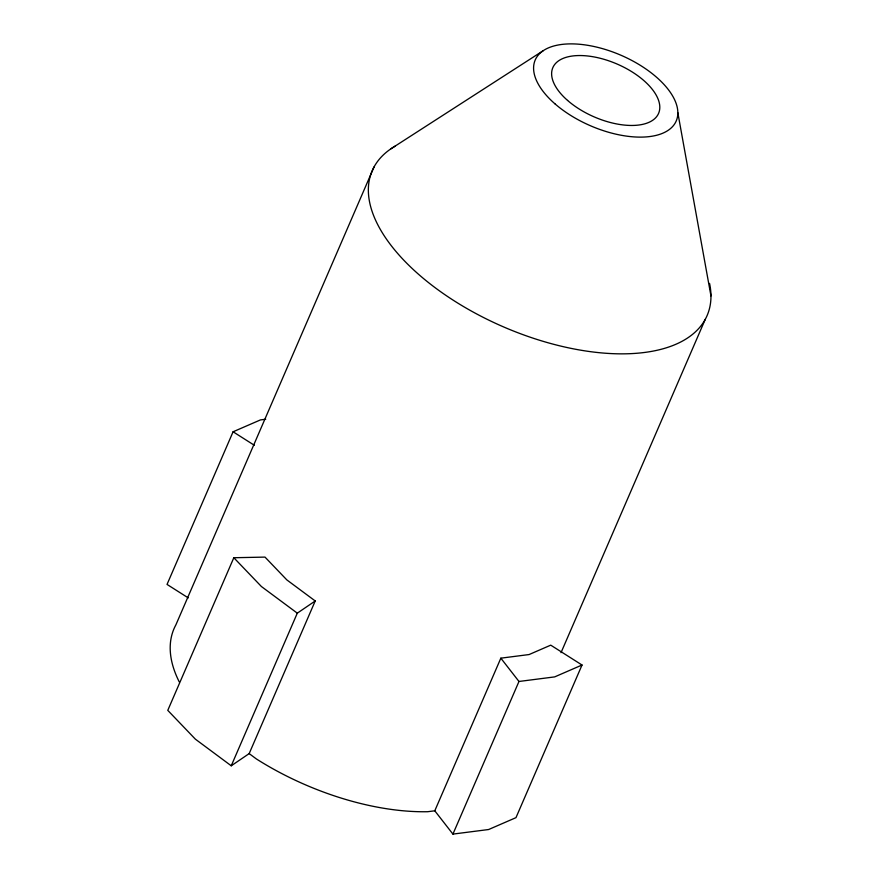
<?xml version="1.0" encoding="UTF-8"?>
<svg xmlns="http://www.w3.org/2000/svg" width="878" height="878" viewBox="0 0 878 878"><rect width="100%" height="100%" fill="white"/><g stroke="black" fill="none" stroke-linecap="round" stroke-linejoin="round"><path stroke-width="1.32" d="M265.727 419.234L260.437 419.914L233.087 431.778L167.039 584.419L188.265 597.896M374.039 166.952L175.885 624.862A182.437 91.224 23.4 0 0 179.31 682.019M233.822 557.728L167.775 710.357L195.366 739.155L231.243 765.792L249.176 753.598L315.224 600.969L286.832 579.897L265.002 557.102L233.822 557.728L261.414 586.526L297.302 613.162L315.224 600.969M231.243 765.792L297.302 613.162M434.786 810.8L500.844 658.171L529.094 654.549L550.736 645.154L582.026 665.019L515.979 817.648L488.629 829.523L452.927 834.1L434.786 810.8L427.652 811.711A182.437 91.224 23.4 0 1 256.343 758.921L249.176 753.598M452.927 834.1L518.975 681.471L554.676 676.894L582.026 665.019M561.02 652.672L705.275 319.318M391.017 148.755L543.12 50.759M233.087 431.778L254.324 445.267M500.844 658.171L518.975 681.471M677.838 112.724L710.96 295.919M709.567 283.418A182.437 91.224 23.4 0 1 502.304 326.364A182.437 91.224 23.4 0 1 395.21 146.121M554.874 103.758A76.814 38.412 23.4 0 0 675.445 122.58A76.814 38.412 23.4 0 0 586.811 45.162A76.814 38.412 23.4 0 0 554.874 103.758M567.583 100.443A57.608 28.809 23.4 0 0 658.006 114.557A57.608 28.809 23.4 0 0 591.531 56.499A57.608 28.809 23.4 0 0 567.583 100.443"/></g></svg>
